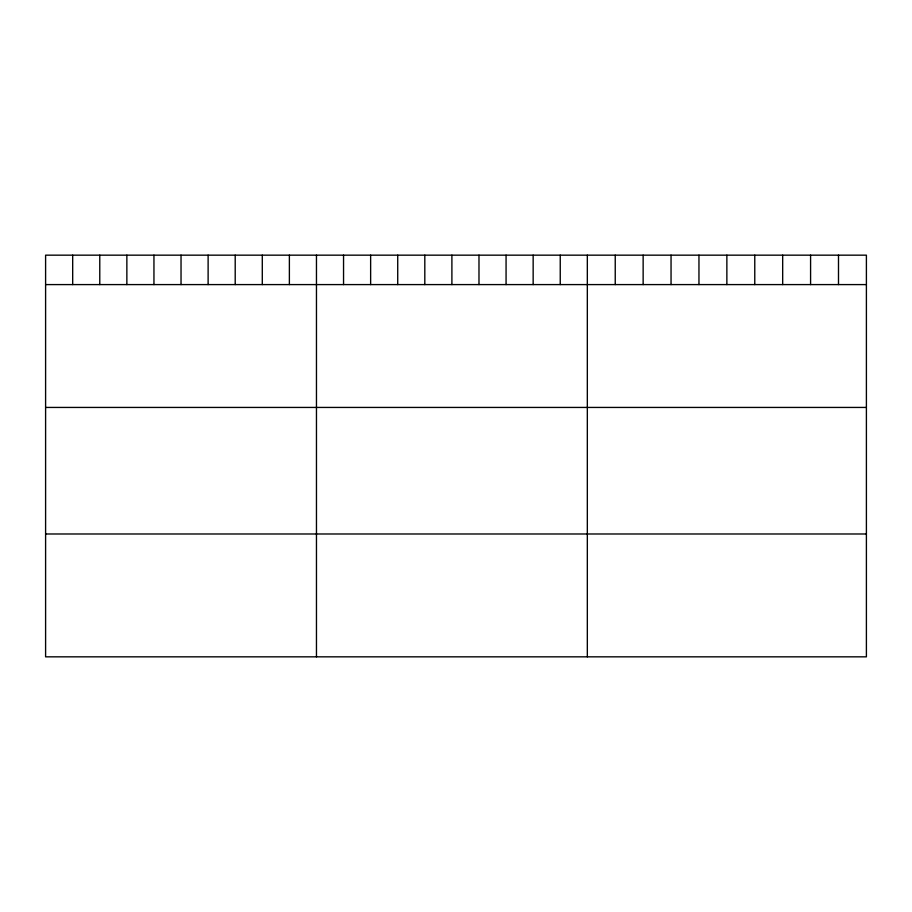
<?xml version="1.0" encoding="UTF-8"?>
<svg xmlns="http://www.w3.org/2000/svg" width="912" height="912" viewBox="0 0 912 912"><rect width="100%" height="100%" fill="white"/><g stroke="black" fill="none" stroke-linecap="round" stroke-linejoin="round"><path stroke-width="1.37" d="M866.4 284.59L866.4 656.834L45.6 656.834L45.6 255.166L866.4 255.166L866.4 284.59L45.6 284.59M45.6 407.436L866.4 407.436M45.6 533.987L866.4 533.987M838.493 255.166L838.493 284.59M810.586 255.166L810.586 284.59M782.678 255.166L782.678 284.59M754.771 255.166L754.771 284.59M726.864 255.166L726.864 284.59M698.957 255.166L698.957 284.59M671.05 255.166L671.05 284.59M643.142 255.166L643.142 284.59M615.235 255.166L615.235 284.59M587.328 255.166L587.328 656.834M560.242 255.166L560.242 284.59M533.155 255.166L533.155 284.59M506.069 255.166L506.069 284.59M478.982 255.166L478.982 284.59M451.896 255.166L451.896 284.59M424.81 255.166L424.81 284.59M397.723 255.166L397.723 284.59M370.637 255.166L370.637 284.59M343.55 255.166L343.55 284.59M316.464 255.166L316.464 656.834M289.378 255.166L289.378 284.59M262.291 255.166L262.291 284.59M235.205 255.166L235.205 284.59M208.118 255.166L208.118 284.59M181.032 255.166L181.032 284.59M153.946 255.166L153.946 284.59M126.859 255.166L126.859 284.59M99.773 255.166L99.773 284.59M72.686 255.166L72.686 284.59"/></g></svg>
